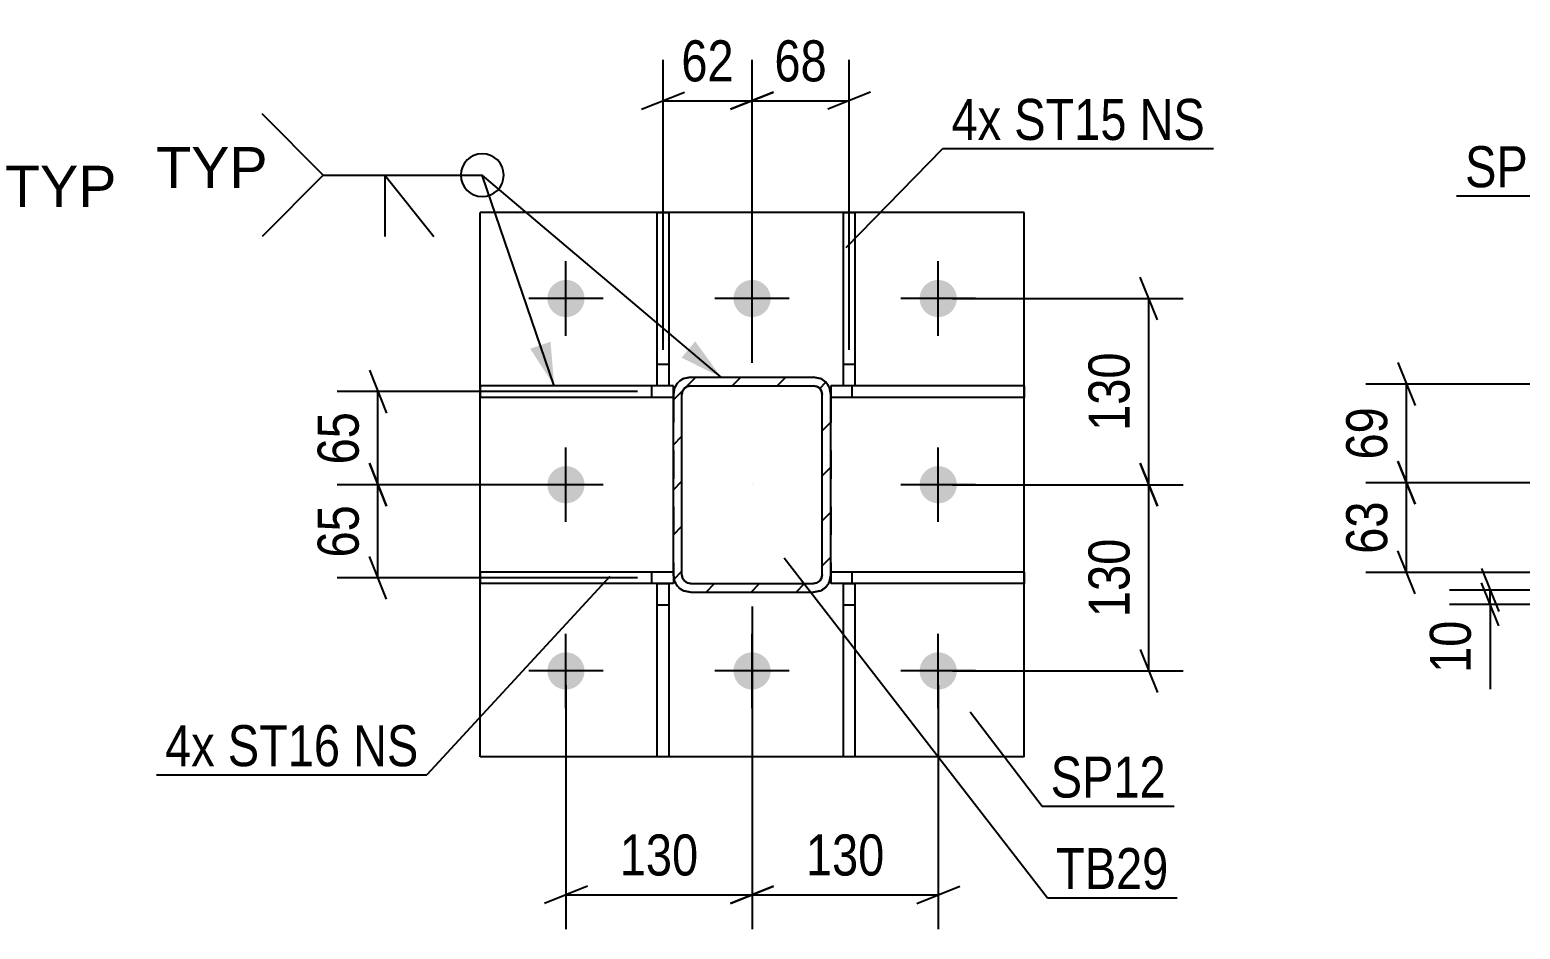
# Model space of a CAD drawing. Header units: millimetres. Extents: x 0 to 841, y 0 to 594.
# Drawn here: x 125.6 to 229.7, y 138.8 to 201.6 of the extents above; entities that cross this region are included whole.
import ezdxf

# ---------------------------------------------------------------- set-up
doc = ezdxf.new("R2010")
doc.units = ezdxf.units.MM
doc.linetypes.add('DXK_LINE_DOT2', pattern=[3.9198, 1.9599, -1.9599])
doc.linetypes.add('DXK_LINE_DOT3', pattern=[5.9187, 2.979, -0.9799, 0.9799, -0.9799])
doc.styles.add('Arial', font='ARIAL.TTF', dxfattribs={"height": 0.2})
doc.styles.add('Arial Narrow', font='ARIALN.TTF', dxfattribs={"height": 0.2})

# ---------------------------------------------------------------- blocks, each defined once
blk = doc.blocks.new('Part-404166562-3844 - 3791')
at = {"color": 2, "linetype": 'Continuous'}
for p, q in [((195.03, 176.75), (181.53, 176.75)), ((181.53, 176.75), (181.53, 176.15)), ((195.03, 175.95), (181.53, 175.95)), ((195.03, 176.75), (195.03, 175.95))]:
    blk.add_line(p, q, dxfattribs=at)
at = {"color": 7, "linetype": 'DXK_LINE_DOT2'}
for p, q in [((181.53, 176.15), (181.53, 175.95)), ((183.03, 175.95), (183.03, 176.75))]:
    blk.add_line(p, q, dxfattribs=at)
blk = doc.blocks.new('Part-404166562-3831 - 3791')
at = {"color": 2, "linetype": 'Continuous'}
for p, q in [((157.03, 150.85), (157.03, 188.85)), ((195.03, 188.85), (157.03, 188.85)), ((195.03, 150.85), (195.03, 188.85)), ((195.03, 150.85), (157.03, 150.85))]:
    blk.add_line(p, q, dxfattribs=at)
blk = doc.blocks.new('Part-404166562-3928 - 3791')
at = {"color": 2, "linetype": 'Continuous'}
for p, q in [((169.41, 150.85), (169.41, 162.96)), ((169.41, 162.96), (170.21, 162.96)), ((170.21, 162.96), (170.21, 150.85)), ((170.21, 150.85), (169.41, 150.85))]:
    blk.add_line(p, q, dxfattribs=at)
at = {"color": 7, "linetype": 'DXK_LINE_DOT2'}
blk.add_line((169.41, 161.46), (170.21, 161.46), dxfattribs=at)
blk = doc.blocks.new('Bolt-404166562-3799 - 3791')
at = {"linetype": 'Continuous'}
for points in [[(161.73, 182.85, -1), (164.33, 182.85, -1)], [(174.73, 182.85, -1), (177.33, 182.85, -1)], [(187.73, 182.85, -1), (190.33, 182.85, -1)], [(161.73, 169.85, -1), (164.33, 169.85, -1)], [(187.73, 169.85, -1), (190.33, 169.85, -1)], [(161.73, 156.85, -1), (164.33, 156.85, -1)], [(174.73, 156.85, -1), (177.33, 156.85, -1)], [(187.73, 156.85, -1), (190.33, 156.85, -1)]]:
    blk.add_hatch(color=1, dxfattribs=at).paths.add_polyline_path(points)
at = {"color": 1, "linetype": 'Continuous'}
for p, q in [((163.03, 180.25), (163.03, 185.45)), ((176.03, 180.25), (176.03, 185.45)), ((189.03, 180.25), (189.03, 185.45)), ((165.63, 182.85), (160.43, 182.85)), ((178.63, 182.85), (173.43, 182.85)), ((191.63, 182.85), (186.43, 182.85)), ((163.03, 167.25), (163.03, 172.45)), ((189.03, 167.25), (189.03, 172.45)), ((165.63, 169.85), (160.43, 169.85)), ((191.63, 169.85), (186.43, 169.85)), ((163.03, 154.25), (163.03, 159.45)), ((176.03, 154.25), (176.03, 159.45)), ((189.03, 154.25), (189.03, 159.45)), ((165.63, 156.85), (160.43, 156.85)), ((178.63, 156.85), (173.43, 156.85)), ((191.63, 156.85), (186.43, 156.85))]:
    blk.add_line(p, q, dxfattribs=at)
blk = doc.blocks.new('Part-404166562-3849 - 3791')
at = {"color": 2, "linetype": 'Continuous'}
for p, q in [((195.03, 163.75), (181.53, 163.75)), ((181.53, 163.56), (181.53, 162.95)), ((195.03, 163.75), (195.03, 162.95)), ((182.41, 162.95), (181.53, 162.95)), ((195.03, 162.95), (183.21, 162.95))]:
    blk.add_line(p, q, dxfattribs=at)
at = {"color": 7, "linetype": 'DXK_LINE_DOT2'}
for p, q in [((181.53, 163.75), (181.53, 163.56)), ((183.03, 162.95), (183.03, 163.75)), ((183.21, 162.95), (182.41, 162.95))]:
    blk.add_line(p, q, dxfattribs=at)
blk = doc.blocks.new('Part-404166562-3913 - 3791')
at = {"color": 2, "linetype": 'Continuous'}
for p, q in [((182.41, 176.76), (182.41, 188.85)), ((182.41, 188.85), (183.21, 188.85)), ((183.21, 188.85), (183.21, 176.76)), ((183.21, 176.76), (182.41, 176.76))]:
    blk.add_line(p, q, dxfattribs=at)
at = {"color": 7, "linetype": 'DXK_LINE_DOT2'}
blk.add_line((182.41, 178.26), (183.21, 178.26), dxfattribs=at)
blk = doc.blocks.new('Part-404166562-3873 - 3791')
at = {"linetype": 'Continuous'}
h = blk.add_hatch(dxfattribs=at)
h.set_pattern_fill('', scale=0.7, style=0, pattern_type=0)
h.set_pattern_definition([(45, (181.1776, 177.002), (-1.57154, 1.57154), [])])
h.paths.add_polyline_path([(181.44, 176.61), (181.18, 177), (180.79, 177.26), (180.33, 177.35), (171.73, 177.35), (171.27, 177.26), (170.88, 177), (170.62, 176.61), (170.53, 176.15), (170.53, 163.55), (170.62, 163.09), (170.88, 162.71), (171.27, 162.44), (171.73, 162.35), (180.33, 162.35), (180.79, 162.44), (181.18, 162.71), (181.44, 163.09), (181.53, 163.55), (181.53, 176.15)])
h.paths.add_polyline_path([(180.93, 163.55), (180.88, 163.32), (180.75, 163.13), (180.56, 163), (180.33, 162.95), (171.73, 162.95), (171.5, 163), (171.3, 163.13), (171.17, 163.32), (171.13, 163.55), (171.13, 176.15), (171.17, 176.38), (171.3, 176.58), (171.5, 176.71), (171.73, 176.75), (180.33, 176.75), (180.56, 176.71), (180.75, 176.58), (180.88, 176.38), (180.93, 176.15)])
at = {"color": 7, "linetype": 'DXK_LINE_DOT2'}
for p, q in [((171.27, 177.26), (171.73, 177.35)), ((171.73, 177.35), (180.33, 177.35)), ((180.33, 177.35), (180.79, 177.26)), ((170.53, 176.15), (170.62, 176.61)), ((170.53, 176.15), (170.53, 163.55)), ((171.17, 176.38), (171.13, 176.15)), ((171.13, 163.55), (171.13, 176.15)), ((171.3, 176.58), (171.17, 176.38)), ((171.5, 176.71), (171.3, 176.58)), ((171.73, 176.75), (171.5, 176.71)), ((171.73, 176.75), (180.33, 176.75)), ((180.56, 176.71), (180.33, 176.75)), ((180.75, 176.58), (180.56, 176.71)), ((180.88, 176.38), (180.75, 176.58)), ((180.93, 176.15), (180.88, 176.38)), ((180.93, 163.55), (180.93, 176.15)), ((181.44, 176.61), (181.53, 176.15)), ((181.53, 176.15), (181.53, 163.55)), ((170.62, 163.09), (170.53, 163.55)), ((171.13, 163.55), (171.17, 163.32)), ((180.88, 163.32), (180.93, 163.55)), ((181.53, 163.55), (181.44, 163.09)), ((171.17, 163.32), (171.3, 163.13)), ((171.73, 162.35), (171.27, 162.44)), ((171.3, 163.13), (171.5, 163)), ((171.5, 163), (171.73, 162.95)), ((171.73, 162.95), (180.33, 162.95)), ((180.33, 162.95), (180.56, 163)), ((180.79, 162.44), (180.33, 162.35)), ((180.56, 163), (180.75, 163.13)), ((180.75, 163.13), (180.88, 163.32)), ((171.73, 162.35), (180.33, 162.35))]:
    blk.add_line(p, q, dxfattribs=at)
at = {"color": 2, "linetype": 'Continuous'}
for p, q in [((171.73, 177.35), (171.27, 177.26)), ((171.73, 177.35), (180.33, 177.35)), ((180.79, 177.26), (180.33, 177.35)), ((170.62, 176.61), (170.53, 176.15)), ((170.53, 163.55), (170.53, 176.15)), ((171.13, 176.15), (171.17, 176.38)), ((171.13, 163.55), (171.13, 176.15)), ((171.17, 176.38), (171.3, 176.58)), ((171.3, 176.58), (171.5, 176.71)), ((171.5, 176.71), (171.73, 176.75)), ((171.73, 176.75), (180.33, 176.75)), ((180.33, 176.75), (180.56, 176.71)), ((180.56, 176.71), (180.75, 176.58)), ((180.75, 176.58), (180.88, 176.38)), ((180.88, 176.38), (180.93, 176.15)), ((180.93, 163.55), (180.93, 176.15)), ((181.53, 176.15), (181.44, 176.61)), ((181.53, 163.55), (181.53, 176.15)), ((170.53, 163.55), (170.62, 163.09)), ((171.17, 163.32), (171.13, 163.55)), ((180.93, 163.55), (180.88, 163.32)), ((181.44, 163.09), (181.53, 163.55)), ((171.3, 163.13), (171.17, 163.32)), ((171.27, 162.44), (171.73, 162.35)), ((171.5, 163), (171.3, 163.13)), ((171.73, 162.95), (171.5, 163)), ((171.73, 162.95), (180.33, 162.95)), ((180.56, 163), (180.33, 162.95)), ((180.33, 162.35), (180.79, 162.44)), ((180.75, 163.13), (180.56, 163)), ((180.88, 163.32), (180.75, 163.13)), ((171.73, 162.35), (180.33, 162.35))]:
    blk.add_line(p, q, dxfattribs=at)
at = {"color": 7, "linetype": 'DXK_LINE_DOT3'}
blk.add_line((176.03, 169.85), (176.03, 169.85), dxfattribs=at)
at = {"color": 7, "linetype": 'DXK_LINE_DOT2'}
for centre, start, end in [((171.73, 176.15), 112.5, 157.5), ((180.33, 176.15), 22.5, 67.5), ((171.73, 163.55), 202.5, 247.5), ((180.33, 163.55), 292.5, 337.5)]:
    blk.add_arc(centre, 1.2, start, end, dxfattribs=at)
at = {"color": 2, "linetype": 'Continuous'}
for centre, start, end in [((171.73, 176.15), 112.5, 157.5), ((180.33, 176.15), 22.5, 67.5), ((171.73, 163.55), 202.5, 247.5), ((180.33, 163.55), 292.5, 337.5)]:
    blk.add_arc(centre, 1.2, start, end, dxfattribs=at)
blk = doc.blocks.new('Part-404166562-3918 - 3791')
at = {"color": 2, "linetype": 'Continuous'}
for p, q in [((169.41, 176.76), (169.41, 188.85)), ((169.41, 188.85), (170.21, 188.85)), ((170.21, 188.85), (170.21, 176.76)), ((170.21, 176.76), (169.41, 176.76))]:
    blk.add_line(p, q, dxfattribs=at)
at = {"color": 7, "linetype": 'DXK_LINE_DOT2'}
blk.add_line((169.41, 178.26), (170.21, 178.26), dxfattribs=at)
blk = doc.blocks.new('Part-404166562-3923 - 3791')
at = {"color": 2, "linetype": 'Continuous'}
for p, q in [((182.41, 150.85), (182.41, 162.96)), ((182.41, 162.96), (183.21, 162.96)), ((183.21, 162.96), (183.21, 150.85)), ((183.21, 150.85), (182.41, 150.85))]:
    blk.add_line(p, q, dxfattribs=at)
at = {"color": 7, "linetype": 'DXK_LINE_DOT2'}
blk.add_line((182.41, 161.46), (183.21, 161.46), dxfattribs=at)
blk = doc.blocks.new('Part-404166562-3933 - 3791')
at = {"color": 2, "linetype": 'Continuous'}
for p, q in [((170.53, 176.75), (157.03, 176.75)), ((157.03, 176.75), (157.03, 175.95)), ((170.53, 175.95), (157.03, 175.95)), ((170.53, 176.15), (170.53, 176.75))]:
    blk.add_line(p, q, dxfattribs=at)
at = {"color": 7, "linetype": 'DXK_LINE_DOT2'}
for p, q in [((169.03, 175.95), (169.03, 176.75)), ((170.53, 176.15), (170.53, 175.95))]:
    blk.add_line(p, q, dxfattribs=at)
blk = doc.blocks.new('Part-404166562-3938 - 3791')
at = {"color": 2, "linetype": 'Continuous'}
for p, q in [((170.53, 163.75), (157.03, 163.75)), ((157.03, 163.75), (157.03, 162.95)), ((170.53, 163.55), (170.53, 162.95)), ((169.41, 162.95), (157.03, 162.95)), ((170.53, 162.95), (170.21, 162.95))]:
    blk.add_line(p, q, dxfattribs=at)
at = {"color": 7, "linetype": 'DXK_LINE_DOT2'}
for p, q in [((169.03, 162.95), (169.03, 163.75)), ((170.53, 163.55), (170.53, 163.75)), ((170.21, 162.95), (169.41, 162.95))]:
    blk.add_line(p, q, dxfattribs=at)
blk = doc.blocks.new('StraightDimension-404166562-53902 - 1454')
at = {"color": 7, "linetype": 'Continuous'}
for p, q in [((226.98, 163.99), (228.18, 160.99)), ((237.69, 162.49), (224.73, 162.49)), ((228.18, 159.99), (226.98, 162.99)), ((227.58, 161.49), (227.58, 162.49)), ((257.69, 161.49), (224.73, 161.49)), ((227.58, 161.49), (227.58, 155.58)), ((227.58, 161.49), (227.58, 155.58))]:
    blk.add_line(p, q, dxfattribs=at)
at = {"color": 0}
blk.add_wipeout([(226.83, 160.97), (222.63, 160.97), (222.63, 156.11), (226.83, 156.11)], dxfattribs=at)
at = {"color": 3, "style": 'Arial Narrow'}
blk.add_text('10', height=2.863, rotation=90.0002, dxfattribs=at).set_placement((226.23, 156.71))
blk = doc.blocks.new('StraightDimension-404166562-53860 - 1454')
at = {"color": 7, "linetype": 'Continuous'}
for p, q in [((221.14, 178.38), (222.34, 175.38)), ((259.89, 176.88), (218.89, 176.88)), ((221.74, 169.99), (221.74, 176.88)), ((222.34, 168.49), (221.14, 171.49)), ((230.74, 169.99), (218.89, 169.99))]:
    blk.add_line(p, q, dxfattribs=at)
at = {"color": 0}
blk.add_wipeout([(220.99, 175.86), (216.79, 175.86), (216.79, 171.01), (220.99, 171.01)], dxfattribs=at)
at = {"color": 3, "style": 'Arial Narrow'}
blk.add_text('69', height=2.863, rotation=90.0002, dxfattribs=at).set_placement((220.39, 171.61))
blk = doc.blocks.new('StraightDimension-404166562-53861 - 1454')
at = {"color": 7, "linetype": 'Continuous'}
for p, q in [((221.14, 171.49), (222.34, 168.49)), ((230.74, 169.99), (218.89, 169.99)), ((221.74, 163.73), (221.74, 169.99)), ((222.34, 162.23), (221.14, 165.23)), ((259.89, 163.73), (218.89, 163.73))]:
    blk.add_line(p, q, dxfattribs=at)
at = {"color": 0}
blk.add_wipeout([(220.99, 169.29), (216.79, 169.29), (216.79, 164.43), (220.99, 164.43)], dxfattribs=at)
at = {"color": 3, "style": 'Arial Narrow'}
blk.add_text('63', height=2.863, rotation=90.0002, dxfattribs=at).set_placement((220.39, 165.03))
blk = doc.blocks.new('StraightDimension-404166562-3980 - 3791')
at = {"color": 7, "linetype": 'Continuous'}
for p, q in [((176.03, 161.35), (176.03, 138.82)), ((189.03, 155.85), (189.03, 138.82)), ((177.53, 141.82), (174.53, 140.62)), ((187.53, 140.62), (190.53, 141.82)), ((176.03, 141.22), (189.03, 141.22))]:
    blk.add_line(p, q, dxfattribs=at)
at = {"color": 0}
blk.add_wipeout([(185.87, 141.97), (185.87, 146.17), (179.19, 146.17), (179.19, 141.97)], dxfattribs=at)
at = {"color": 3, "style": 'Arial Narrow'}
blk.add_text('130', height=2.863, dxfattribs=at).set_placement((179.79, 142.57))
blk = doc.blocks.new('StraightDimension-404166562-53816 - 3791')
at = {"color": 7, "linetype": 'Continuous'}
for p, q in [((149.3, 171.35), (150.5, 168.35)), ((162.03, 169.85), (147.05, 169.85)), ((149.9, 163.35), (149.9, 169.85)), ((150.5, 161.85), (149.3, 164.85)), ((168.03, 163.35), (147.05, 163.35))]:
    blk.add_line(p, q, dxfattribs=at)
at = {"color": 0}
blk.add_wipeout([(149.15, 169.03), (144.95, 169.03), (144.95, 164.17), (149.15, 164.17)], dxfattribs=at)
at = {"color": 3, "style": 'Arial Narrow'}
blk.add_text('65', height=2.863, rotation=90.0002, dxfattribs=at).set_placement((148.55, 164.77))
blk = doc.blocks.new('StraightDimension-404166562-3942 - 3791')
at = {"color": 7, "linetype": 'Continuous'}
for p, q in [((204.34, 181.35), (203.14, 184.35)), ((190.03, 182.85), (206.14, 182.85)), ((203.74, 169.85), (203.74, 182.85)), ((203.14, 171.35), (204.34, 168.35)), ((190.03, 169.85), (206.14, 169.85))]:
    blk.add_line(p, q, dxfattribs=at)
at = {"color": 0}
blk.add_wipeout([(202.99, 179.7), (198.79, 179.7), (198.79, 173.01), (202.99, 173.01)], dxfattribs=at)
at = {"color": 3, "style": 'Arial Narrow'}
blk.add_text('130', height=2.863, rotation=90.0002, dxfattribs=at).set_placement((202.39, 173.61))
blk = doc.blocks.new('StraightDimension-404166562-3943 - 3791')
at = {"color": 7, "linetype": 'Continuous'}
for p, q in [((204.34, 168.35), (203.14, 171.35)), ((190.03, 169.85), (206.14, 169.85)), ((203.74, 156.85), (203.74, 169.85)), ((203.14, 158.35), (204.34, 155.35)), ((190.03, 156.85), (206.14, 156.85))]:
    blk.add_line(p, q, dxfattribs=at)
at = {"color": 0}
blk.add_wipeout([(202.99, 166.7), (198.79, 166.7), (198.79, 160.01), (202.99, 160.01)], dxfattribs=at)
at = {"color": 3, "style": 'Arial Narrow'}
blk.add_text('130', height=2.863, rotation=90.0002, dxfattribs=at).set_placement((202.39, 160.61))
blk = doc.blocks.new('StraightDimension-404166562-3981 - 3791')
at = {"color": 7, "linetype": 'Continuous'}
for p, q in [((176.03, 161.35), (176.03, 138.82)), ((163.03, 155.85), (163.03, 138.82)), ((164.53, 141.82), (161.53, 140.62)), ((174.53, 140.62), (177.53, 141.82)), ((163.03, 141.22), (176.03, 141.22))]:
    blk.add_line(p, q, dxfattribs=at)
at = {"color": 0}
blk.add_wipeout([(172.87, 141.97), (172.87, 146.17), (166.19, 146.17), (166.19, 141.97)], dxfattribs=at)
at = {"color": 3, "style": 'Arial Narrow'}
blk.add_text('130', height=2.863, dxfattribs=at).set_placement((166.79, 142.57))
blk = doc.blocks.new('StraightDimension-404166562-53815 - 3791')
at = {"color": 7, "linetype": 'Continuous'}
for p, q in [((149.3, 177.85), (150.5, 174.85)), ((168.03, 176.35), (147.05, 176.35)), ((149.9, 169.85), (149.9, 176.35)), ((150.5, 168.35), (149.3, 171.35)), ((162.03, 169.85), (147.05, 169.85))]:
    blk.add_line(p, q, dxfattribs=at)
at = {"color": 0}
blk.add_wipeout([(149.15, 175.53), (144.95, 175.53), (144.95, 170.67), (149.15, 170.67)], dxfattribs=at)
at = {"color": 3, "style": 'Arial Narrow'}
blk.add_text('65', height=2.863, rotation=90.0002, dxfattribs=at).set_placement((148.55, 171.27))
blk = doc.blocks.new('StraightDimension-404166562-53849 - 3791')
at = {"color": 7, "linetype": 'Continuous'}
for p, q in [((176.03, 178.35), (176.03, 199.51)), ((182.81, 179.26), (182.81, 199.51)), ((174.53, 196.06), (177.53, 197.26)), ((184.31, 197.26), (181.31, 196.06)), ((176.03, 196.66), (182.81, 196.66))]:
    blk.add_line(p, q, dxfattribs=at)
at = {"color": 0}
blk.add_wipeout([(181.85, 197.41), (181.85, 201.61), (176.99, 201.61), (176.99, 197.41)], dxfattribs=at)
at = {"color": 3, "style": 'Arial Narrow'}
blk.add_text('68', height=2.863, dxfattribs=at).set_placement((177.59, 198.01))
blk = doc.blocks.new('StraightDimension-404166562-53850 - 3791')
at = {"color": 7, "linetype": 'Continuous'}
for p, q in [((169.81, 179.26), (169.81, 199.51)), ((176.03, 178.35), (176.03, 199.51)), ((168.31, 196.06), (171.31, 197.26)), ((177.53, 197.26), (174.53, 196.06)), ((169.81, 196.66), (176.03, 196.66))]:
    blk.add_line(p, q, dxfattribs=at)
at = {"color": 0}
blk.add_wipeout([(175.35, 197.41), (175.35, 201.61), (170.49, 201.61), (170.49, 197.41)], dxfattribs=at)
at = {"color": 3, "style": 'Arial Narrow'}
blk.add_text('62', height=2.863, dxfattribs=at).set_placement((171.09, 198.01))
blk = doc.blocks.new('Mark-404166562-1627 - 1454')
at = {"color": 30, "linetype": 'Continuous'}
for p in [(225.23, 190.02), (237.4, 188.06)]:
    blk.add_line(p, (234.47, 190.02), dxfattribs=at)
at = {"color": 0}
blk.add_wipeout([(233.87, 190.62), (233.87, 193.62), (225.83, 193.62), (225.83, 190.62)], dxfattribs=at)
blk.add_wipeout([(233.87, 190.62), (233.87, 193.62), (225.83, 193.62), (225.83, 190.62)], dxfattribs=at)
at = {"color": 3, "style": 'Arial Narrow'}
blk.add_text('SP12', height=2.863, dxfattribs=at).set_placement((225.83, 190.62))
blk = doc.blocks.new('WeldMark-404166562-30770 - 2141')
at = {"linetype": 'Continuous'}
blk.add_hatch(color=30, dxfattribs=at).paths.add_polyline_path([(102.5, 176.61), (100.15, 174.61), (101.28, 177.48)])
at = {"color": 30, "linetype": 'Continuous'}
for p, q in [((100.15, 174.61), (111.25, 190.15)), ((111.25, 190.15), (120.25, 190.15))]:
    blk.add_line(p, q, dxfattribs=at)
at = {"color": 3, "linetype": 'Continuous'}
for q in [(118.97, 185.86), (115.54, 185.86)]:
    blk.add_line((115.54, 190.15), q, dxfattribs=at)
for start, end in [(90, 270), (270, 90)]:
    blk.add_arc((111.25, 190.15), 1.5, start, end, dxfattribs=at)
at = {"color": 0, "linetype": 'Continuous'}
blk.add_wipeout([(131.63, 189.25), (131.63, 192.25), (123.85, 192.25), (123.85, 189.25)], dxfattribs=at)
blk.add_wipeout([(131.63, 189.25), (131.63, 192.25), (123.85, 192.25), (123.85, 189.25)], dxfattribs=at)
at = {"color": 3, "linetype": 'Continuous'}
for q in [(124.54, 194.43), (124.54, 185.86)]:
    blk.add_line((120.25, 190.15), q, dxfattribs=at)
at = {"color": 3, "linetype": 'Continuous', "style": 'Arial'}
blk.add_text('TYP', height=2.865, dxfattribs=at).set_placement((123.85, 189.25))
blk = doc.blocks.new('Mark-404166562-3827 - 3791')
at = {"color": 30, "linetype": 'Continuous'}
for p, q in [((191.27, 154), (196.29, 147.41)), ((196.29, 147.41), (205.52, 147.41))]:
    blk.add_line(p, q, dxfattribs=at)
at = {"color": 0}
blk.add_wipeout([(204.92, 148.01), (204.92, 151.01), (196.89, 151.01), (196.89, 148.01)], dxfattribs=at)
blk.add_wipeout([(204.92, 148.01), (204.92, 151.01), (196.89, 151.01), (196.89, 148.01)], dxfattribs=at)
at = {"color": 3, "style": 'Arial Narrow'}
blk.add_text('SP12', height=2.863, dxfattribs=at).set_placement((196.89, 148.01))
blk = doc.blocks.new('MarkSet-404166562-4125 - 3791')
at = {"color": 30, "linetype": 'Continuous'}
for p, q in [((182.6, 186.4), (189.36, 193.32)), ((189.36, 193.32), (208.26, 193.32))]:
    blk.add_line(p, q, dxfattribs=at)
at = {"color": 0}
for points in [[(193.44, 193.92), (193.44, 196.92), (189.96, 196.92), (189.96, 193.92)], [(202.19, 193.92), (202.19, 196.92), (194.34, 196.92), (194.34, 193.92)], [(207.66, 193.92), (207.66, 196.92), (203.09, 196.92), (203.09, 193.92)]]:
    blk.add_wipeout(points, dxfattribs=at)
for points in [[(193.44, 193.92), (193.44, 196.92), (189.96, 196.92), (189.96, 193.92)], [(202.19, 193.92), (202.19, 196.92), (194.34, 196.92), (194.34, 193.92)], [(207.66, 193.92), (207.66, 196.92), (203.09, 196.92), (203.09, 193.92)]]:
    blk.add_wipeout(points, dxfattribs=at)
at = {"color": 3, "style": 'Arial Narrow'}
for s, p in [('4x', (189.96, 193.92)), ('ST15', (194.34, 193.92)), ('NS', (203.09, 193.92))]:
    blk.add_text(s, height=2.863, dxfattribs=at).set_placement(p)
blk = doc.blocks.new('WeldMark-404166562-4037 - 3791')
at = {"linetype": 'Continuous'}
for points in [[(161.95, 179.83), (162.21, 176.75), (160.53, 179.35)], [(172.06, 179.86), (173.87, 177.35), (171.1, 178.72)]]:
    blk.add_hatch(color=30, dxfattribs=at).paths.add_polyline_path(points)
at = {"color": 30, "linetype": 'Continuous'}
for p in [(146.08, 191.46), (162.21, 176.75), (173.87, 177.35)]:
    blk.add_line(p, (157.18, 191.46), dxfattribs=at)
at = {"color": 3, "linetype": 'Continuous'}
for q in [(153.8, 187.17), (150.37, 187.17)]:
    blk.add_line((150.37, 191.46), q, dxfattribs=at)
for start, end in [(90, 270), (270, 90)]:
    blk.add_arc((157.18, 191.46), 1.5, start, end, dxfattribs=at)
at = {"color": 0, "linetype": 'Continuous'}
blk.add_wipeout([(142.18, 190.56), (142.18, 193.56), (134.41, 193.56), (134.41, 190.56)], dxfattribs=at)
blk.add_wipeout([(142.18, 190.56), (142.18, 193.56), (134.41, 193.56), (134.41, 190.56)], dxfattribs=at)
at = {"color": 3, "linetype": 'Continuous'}
for q in [(141.8, 195.74), (141.8, 187.17)]:
    blk.add_line((146.08, 191.46), q, dxfattribs=at)
at = {"color": 3, "linetype": 'Continuous', "style": 'Arial'}
blk.add_text('TYP', height=2.865, dxfattribs=at).set_placement((134.41, 190.56))
blk = doc.blocks.new('MarkSet-404166562-4095 - 3791')
at = {"color": 30, "linetype": 'Continuous'}
for p in [(166.09, 163.45), (134.43, 149.6)]:
    blk.add_line(p, (153.32, 149.6), dxfattribs=at)
at = {"color": 0}
for points in [[(138.51, 150.2), (138.51, 153.2), (135.03, 153.2), (135.03, 150.2)], [(147.26, 150.2), (147.26, 153.2), (139.41, 153.2), (139.41, 150.2)], [(152.72, 150.2), (152.72, 153.2), (148.16, 153.2), (148.16, 150.2)]]:
    blk.add_wipeout(points, dxfattribs=at)
for points in [[(138.51, 150.2), (138.51, 153.2), (135.03, 153.2), (135.03, 150.2)], [(147.26, 150.2), (147.26, 153.2), (139.41, 153.2), (139.41, 150.2)], [(152.72, 150.2), (152.72, 153.2), (148.16, 153.2), (148.16, 150.2)]]:
    blk.add_wipeout(points, dxfattribs=at)
at = {"color": 3, "style": 'Arial Narrow'}
for s, p in [('4x', (135.03, 150.2)), ('ST16', (139.41, 150.2)), ('NS', (148.16, 150.2))]:
    blk.add_text(s, height=2.863, dxfattribs=at).set_placement(p)
blk = doc.blocks.new('Mark-404166562-53670 - 3791')
at = {"color": 30, "linetype": 'Continuous'}
for p, q in [((178.27, 164.74), (196.66, 141.02)), ((196.66, 141.02), (205.71, 141.02))]:
    blk.add_line(p, q, dxfattribs=at)
at = {"color": 0}
blk.add_wipeout([(205.11, 141.62), (205.11, 144.62), (197.26, 144.62), (197.26, 141.62)], dxfattribs=at)
blk.add_wipeout([(205.11, 141.62), (205.11, 144.62), (197.26, 144.62), (197.26, 141.62)], dxfattribs=at)
at = {"color": 3, "style": 'Arial Narrow'}
blk.add_text('TB29', height=2.863, dxfattribs=at).set_placement((197.26, 141.62))

msp = doc.modelspace()

# ---------------------------------------------------------------- block references
for name in ['WeldMark-404166562-30770 - 2141', 'Mark-404166562-1627 - 1454', 'Part-404166562-3831 - 3791', 'Part-404166562-3918 - 3791', 'Part-404166562-3913 - 3791', 'Bolt-404166562-3799 - 3791', 'StraightDimension-404166562-53860 - 1454', 'Part-404166562-3873 - 3791', 'Part-404166562-3933 - 3791', 'Part-404166562-3844 - 3791', 'Part-404166562-3938 - 3791', 'Part-404166562-3849 - 3791', 'StraightDimension-404166562-53902 - 1454', 'Part-404166562-3928 - 3791', 'Part-404166562-3923 - 3791']:
    msp.add_blockref(name, (0, 0))

# ---------------------------------------------------------------- next in the draw order: block references
for name in ['StraightDimension-404166562-53849 - 3791', 'StraightDimension-404166562-3942 - 3791', 'StraightDimension-404166562-53816 - 3791', 'StraightDimension-404166562-53861 - 1454', 'StraightDimension-404166562-3980 - 3791', 'Mark-404166562-3827 - 3791']:
    msp.add_blockref(name, (0, 0))

# ---------------------------------------------------------------- next in the draw order: block references
for name in ['MarkSet-404166562-4125 - 3791', 'StraightDimension-404166562-53815 - 3791', 'StraightDimension-404166562-3943 - 3791', 'StraightDimension-404166562-3981 - 3791']:
    msp.add_blockref(name, (0, 0))

# ---------------------------------------------------------------- next in the draw order: block references
for name in ['StraightDimension-404166562-53850 - 3791', 'Mark-404166562-53670 - 3791', 'MarkSet-404166562-4095 - 3791']:
    msp.add_blockref(name, (0, 0))

# ---------------------------------------------------------------- next in the draw order: block references
msp.add_blockref('WeldMark-404166562-4037 - 3791', (0, 0))

doc.saveas('drawing.dxf')
